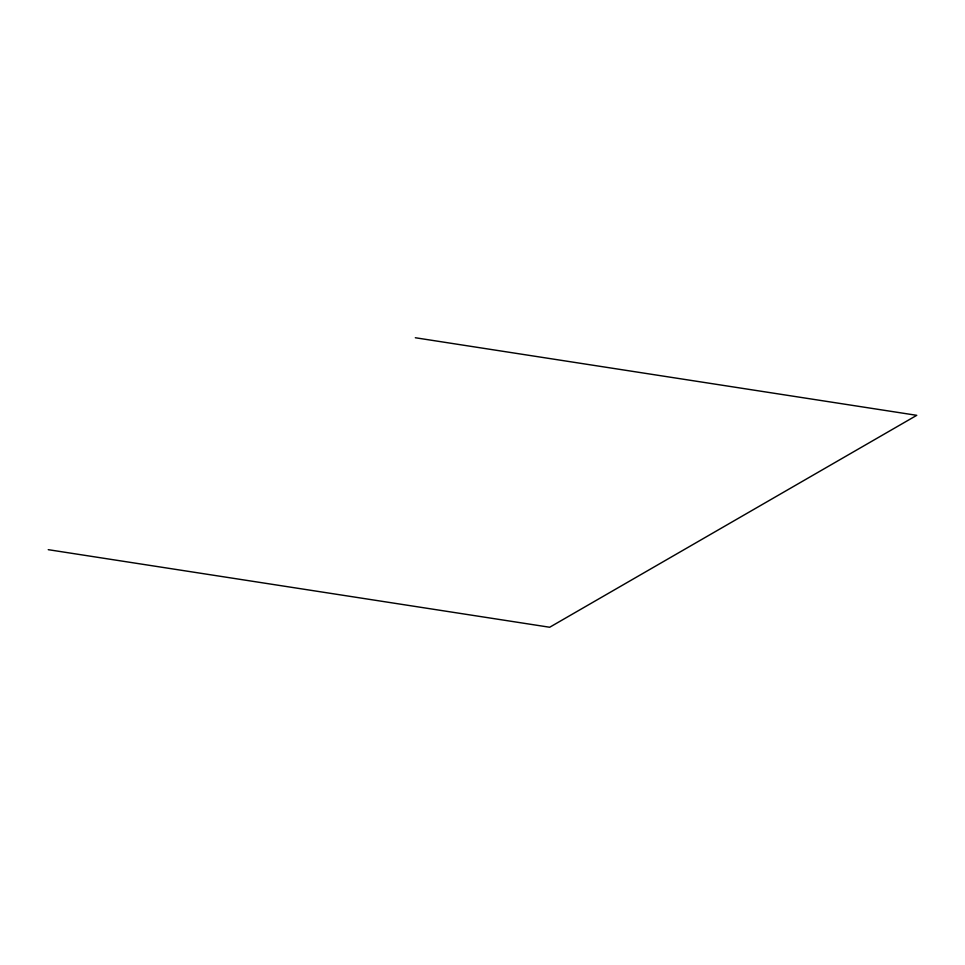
<?xml version="1.0" encoding="UTF-8"?>
<svg xmlns="http://www.w3.org/2000/svg" width="965" height="965" viewBox="0 0 965 965"><rect width="100%" height="100%" fill="white"/><g stroke="black" fill="none" stroke-linecap="round" stroke-linejoin="round"><path stroke-width="1.45" d="M415.324 337.75L916.75 415.324L549.676 627.25L48.25 549.676"/></g></svg>
